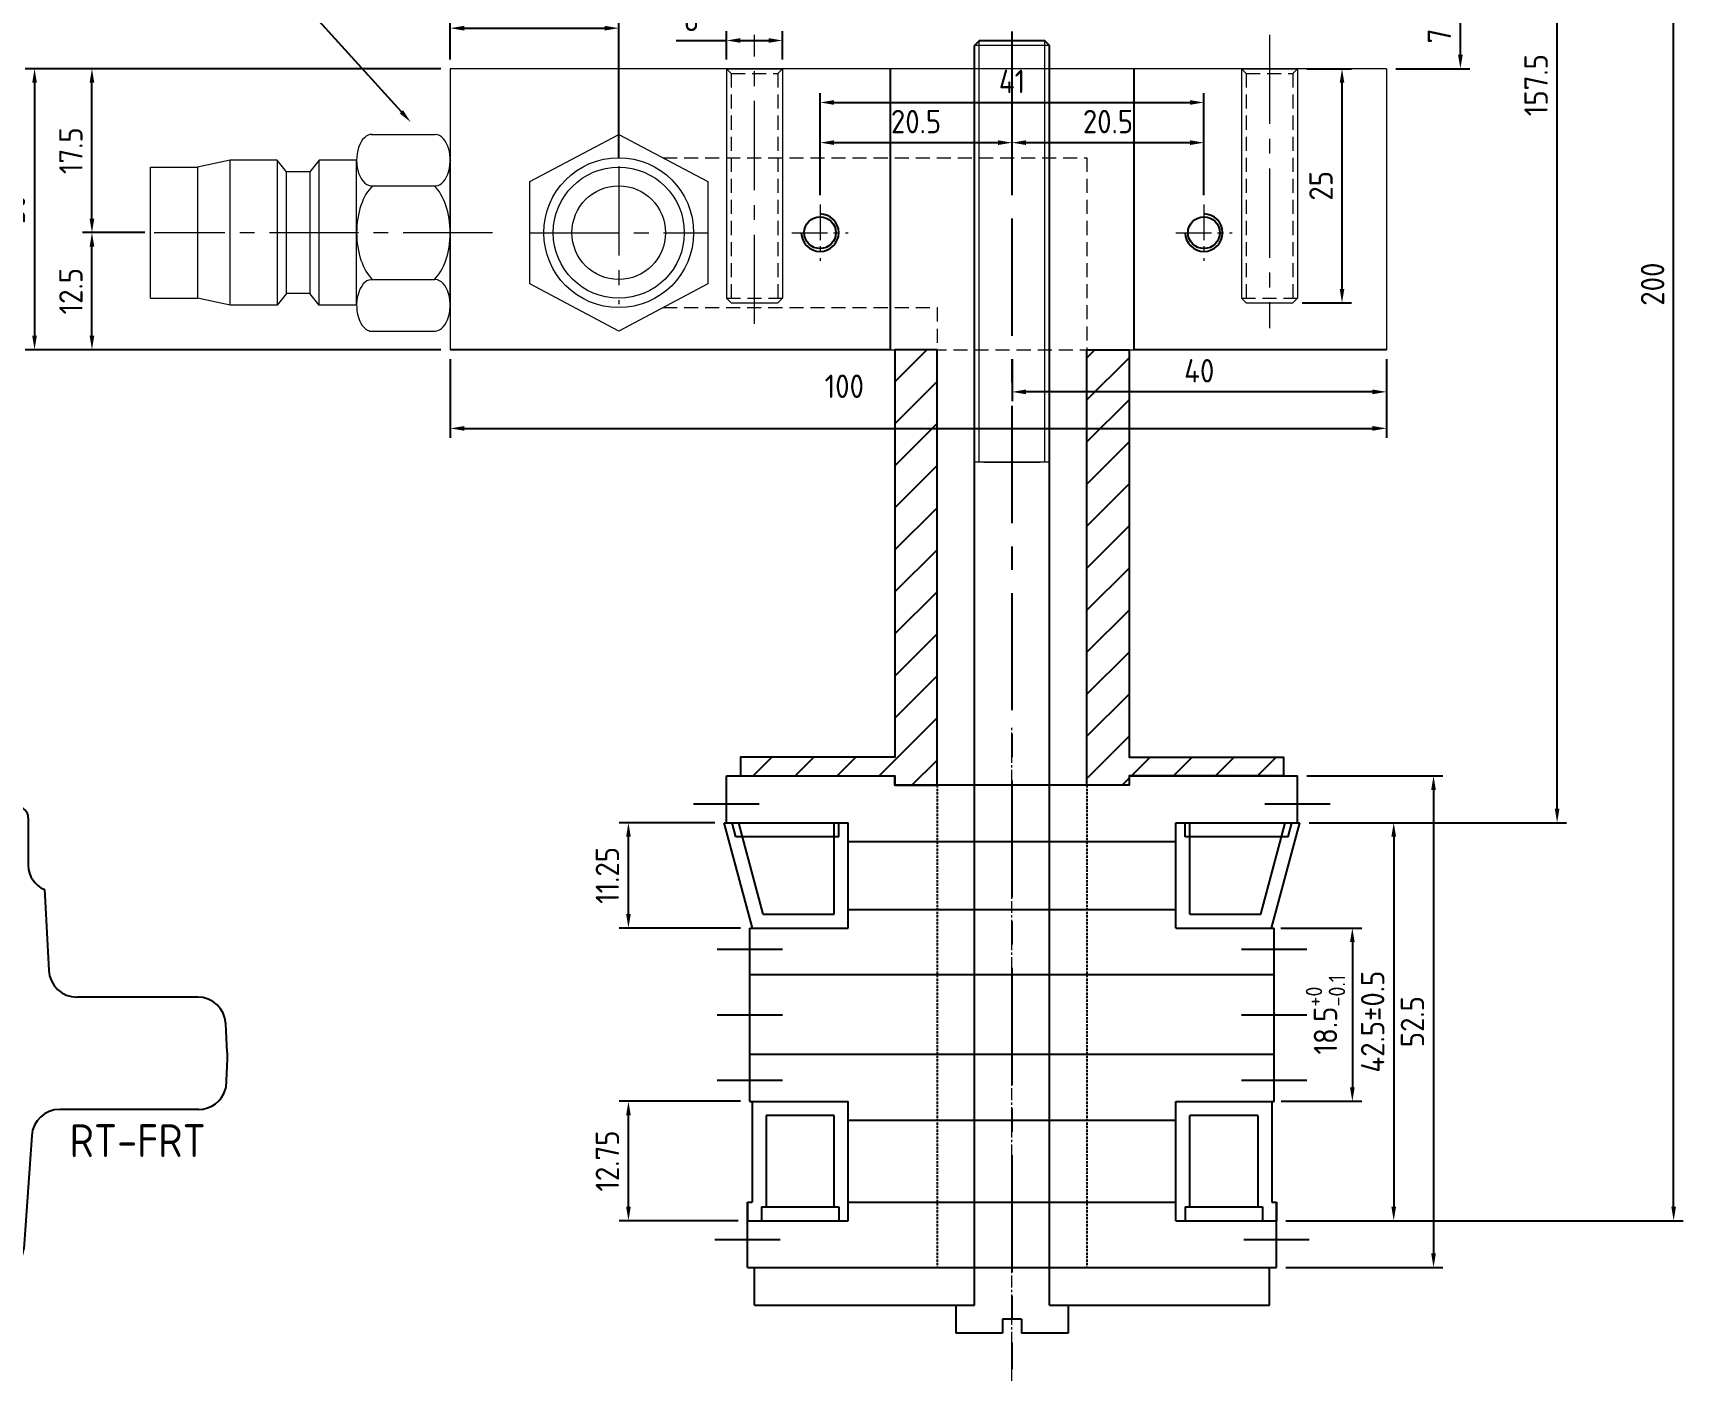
# Model space of a CAD drawing. Header units: inches. Extents: x 0 to 3212, y -602 to 1112.
# Drawn here: x 218.1 to 394.4, y 271 to 414.9 of the extents above; entities that cross this region are included whole.
import ezdxf
from ezdxf import colors
from ezdxf.entities.mleader import LeaderData, LeaderLine
from ezdxf.math import Vec2, Vec3

# ---------------------------------------------------------------- set-up
doc = ezdxf.new("R2010")
doc.units = ezdxf.units.IN
for name, pattern in [('CENTER', [2, 1.25, -0.25, 0.25, -0.25]), ('CENTER2', [28.575, 19.05, -3.175, 3.175, -3.175]), ('DASHED', [0.75, 0.5, -0.25]), ('HIDDEN', [0.375, 0.25, -0.125])]:
    doc.linetypes.add(name, pattern=pattern)
doc.layers.add('03_Center', color=1, linetype='CENTER', lineweight=13)
doc.layers.add('______', color=7, linetype='Continuous')
doc.layers.add('HIDDEN', color=2, linetype='HIDDEN')
doc.styles.add('ISO', font='isocp.shx')
doc.styles.add('ISOCP', font='isocp.shx')
doc.dimstyles.new('ILJINGLOBAL', dxfattribs={"dimtxt": 2.5, "dimasz": 1.5, "dimexe": 1, "dimexo": 1, "dimgap": 1, "dimtad": 1, "dimtoh": 1, "dimzin": 9, "dimdsep": 46, "dimtxsty": 'ISOCP', "dimcen": 0, "dimclrd": 1, "dimclre": 1, "dimclrt": 2, "dimazin": 2, "dimtm": 1e-09, "dimtfac": 1, "dimtofl": 0, "dimtmove": 1, "dimatfit": 3, "dimfxl": 1, "dimtolj": 1, "dimtzin": 0, "dimarcsym": 0})

# ---------------------------------------------------------------- blocks, each defined once
blk = doc.blocks.new('*D79')
at = {"color": 1, "lineweight": -2, "transparency": 16777216}
for p, q in [((363.7, 488.11), (381.92, 488.11)), ((380.92, 332.11), (380.92, 486.61)), ((354.44, 330.61), (381.92, 330.61))]:
    blk.add_line(p, q, dxfattribs=at)
at = {"color": 1, "transparency": 16777216}
for points in [[(380.67, 486.61), (381.17, 486.61), (380.92, 488.11)], [(380.67, 332.11), (381.17, 332.11), (380.92, 330.61)]]:
    blk.add_solid(points, dxfattribs=at)
at = {"layer": 'Defpoints', "color": 0, "transparency": 16777216}
for p in [(362.7, 488.11), (380.92, 488.11), (353.44, 330.61)]:
    blk.add_point(p, dxfattribs=at)
at = {"color": 2, "transparency": 16777216, "insert": (378.67, 409.36), "char_height": 2.5, "attachment_point": 5, "rotation": 90, "style": 'ISOCP'}
blk.add_mtext('\\A1;157.5', dxfattribs=at)
blk = doc.blocks.new('*D100')
at = {"color": 1, "lineweight": -2, "transparency": 16777216}
for p, q in [((230.09, 393.61), (223.43, 393.61)), ((224.43, 382.61), (224.43, 392.11)), ((261.7, 381.11), (223.43, 381.11))]:
    blk.add_line(p, q, dxfattribs=at)
at = {"color": 1, "transparency": 16777216}
for points in [[(224.18, 392.11), (224.68, 392.11), (224.43, 393.61)], [(224.18, 382.61), (224.68, 382.61), (224.43, 381.11)]]:
    blk.add_solid(points, dxfattribs=at)
at = {"layer": 'Defpoints', "color": 0, "transparency": 16777216}
for p in [(224.43, 393.61), (231.09, 393.61), (262.7, 381.11)]:
    blk.add_point(p, dxfattribs=at)
at = {"color": 2, "transparency": 16777216, "insert": (222.18, 387.36), "char_height": 2.5, "attachment_point": 5, "rotation": 90, "style": 'ISOCP'}
blk.add_mtext('\\A1;12.5', dxfattribs=at)
blk = doc.blocks.new('*D101')
at = {"color": 1, "lineweight": -2, "transparency": 16777216}
for p, q in [((363.7, 418.11), (371.59, 418.11)), ((370.59, 412.61), (370.59, 416.61)), ((363.7, 411.11), (371.59, 411.11))]:
    blk.add_line(p, q, dxfattribs=at)
at = {"color": 1, "transparency": 16777216}
for points in [[(370.34, 416.61), (370.84, 416.61), (370.59, 418.11)], [(370.34, 412.61), (370.84, 412.61), (370.59, 411.11)]]:
    blk.add_solid(points, dxfattribs=at)
at = {"layer": 'Defpoints', "color": 0, "transparency": 16777216}
for p in [(362.7, 418.11), (370.59, 418.11), (362.7, 411.11)]:
    blk.add_point(p, dxfattribs=at)
at = {"color": 2, "transparency": 16777216, "insert": (368.34, 414.61), "char_height": 2.5, "attachment_point": 5, "rotation": 90, "style": 'ISOCP'}
blk.add_mtext('\\A1;7', dxfattribs=at)
blk = doc.blocks.new('*D103')
at = {"color": 1, "lineweight": -2, "transparency": 16777216}
for p, q in [((262.7, 380.11), (262.7, 371.71)), ((362.7, 380.11), (362.7, 371.71)), ((264.2, 372.71), (361.2, 372.71))]:
    blk.add_line(p, q, dxfattribs=at)
at = {"color": 1, "transparency": 16777216}
for points in [[(264.2, 372.96), (264.2, 372.46), (262.7, 372.71)], [(361.2, 372.96), (361.2, 372.46), (362.7, 372.71)]]:
    blk.add_solid(points, dxfattribs=at)
at = {"layer": 'Defpoints', "color": 0, "transparency": 16777216}
for p in [(262.7, 381.11), (362.7, 381.11), (362.7, 372.71)]:
    blk.add_point(p, dxfattribs=at)
at = {"color": 2, "transparency": 16777216, "insert": (304.79, 377.21), "char_height": 2.5, "attachment_point": 5, "style": 'ISOCP'}
blk.add_mtext('\\A1;100', dxfattribs=at)
blk = doc.blocks.new('*D104')
at = {"color": 1, "lineweight": -2, "transparency": 16777216}
for p, q in [((354.2, 411.11), (358.95, 411.11)), ((357.95, 387.61), (357.95, 409.61)), ((353.7, 386.11), (358.95, 386.11))]:
    blk.add_line(p, q, dxfattribs=at)
at = {"color": 1, "transparency": 16777216}
for points in [[(357.7, 409.61), (358.2, 409.61), (357.95, 411.11)], [(357.7, 387.61), (358.2, 387.61), (357.95, 386.11)]]:
    blk.add_solid(points, dxfattribs=at)
at = {"layer": 'Defpoints', "color": 0, "transparency": 16777216}
for p in [(353.2, 411.11), (357.95, 411.11), (352.7, 386.11)]:
    blk.add_point(p, dxfattribs=at)
at = {"color": 2, "transparency": 16777216, "insert": (355.7, 398.61), "char_height": 2.5, "attachment_point": 5, "rotation": 90, "style": 'ISOCP'}
blk.add_mtext('\\A1;25', dxfattribs=at)
blk = doc.blocks.new('*D106')
at = {"color": 1, "lineweight": -2, "transparency": 16777216}
for p, q in [((292.2, 412.11), (292.2, 415.13)), ((298.2, 412.11), (298.2, 415.13)), ((286.82, 414.13), (292.2, 414.13)), ((293.7, 414.13), (296.7, 414.13))]:
    blk.add_line(p, q, dxfattribs=at)
at = {"color": 1, "transparency": 16777216}
for points in [[(293.7, 414.38), (293.7, 413.88), (292.2, 414.13)], [(296.7, 414.38), (296.7, 413.88), (298.2, 414.13)]]:
    blk.add_solid(points, dxfattribs=at)
at = {"layer": 'Defpoints', "color": 0, "transparency": 16777216}
for p in [(298.2, 414.13), (292.2, 411.11), (298.2, 411.11)]:
    blk.add_point(p, dxfattribs=at)
at = {"color": 2, "transparency": 16777216, "insert": (288.46, 416.38), "char_height": 2.5, "attachment_point": 5, "style": 'ISOCP'}
blk.add_mtext('\\A1;6', dxfattribs=at)
blk = doc.blocks.new('*D107')
at = {"color": 1, "lineweight": -2, "transparency": 16777216}
for p, q in [((322.7, 380.11), (322.7, 375.61)), ((362.7, 380.11), (362.7, 375.61)), ((361.2, 376.61), (324.2, 376.61))]:
    blk.add_line(p, q, dxfattribs=at)
at = {"color": 1, "transparency": 16777216}
for points in [[(324.2, 376.86), (324.2, 376.36), (322.7, 376.61)], [(361.2, 376.86), (361.2, 376.36), (362.7, 376.61)]]:
    blk.add_solid(points, dxfattribs=at)
at = {"layer": 'Defpoints', "color": 0, "transparency": 16777216}
for p in [(322.7, 381.11), (362.7, 381.11), (322.7, 376.61)]:
    blk.add_point(p, dxfattribs=at)
at = {"color": 2, "transparency": 16777216, "insert": (342.7, 378.86), "char_height": 2.5, "attachment_point": 5, "style": 'ISOCP'}
blk.add_mtext('\\A1;40', dxfattribs=at)
blk = doc.blocks.new('*D108')
at = {"color": 1, "lineweight": -2, "transparency": 16777216}
for p, q in [((302.2, 397.61), (302.2, 408.51)), ((303.7, 407.51), (341.7, 407.51)), ((343.2, 397.61), (343.2, 408.51))]:
    blk.add_line(p, q, dxfattribs=at)
at = {"color": 1, "transparency": 16777216}
for points in [[(303.7, 407.76), (303.7, 407.26), (302.2, 407.51)], [(341.7, 407.76), (341.7, 407.26), (343.2, 407.51)]]:
    blk.add_solid(points, dxfattribs=at)
at = {"layer": 'Defpoints', "color": 0, "transparency": 16777216}
for p in [(343.2, 407.51), (302.2, 396.61), (343.2, 396.61)]:
    blk.add_point(p, dxfattribs=at)
at = {"color": 2, "transparency": 16777216, "insert": (322.7, 409.76), "char_height": 2.5, "attachment_point": 5, "style": 'ISOCP'}
blk.add_mtext('\\A1;41', dxfattribs=at)
blk = doc.blocks.new('*D109')
at = {"color": 1, "lineweight": -2, "transparency": 16777216}
for p, q in [((302.2, 397.61), (302.2, 404.22)), ((322.7, 397.61), (322.7, 404.22)), ((303.7, 403.22), (321.2, 403.22))]:
    blk.add_line(p, q, dxfattribs=at)
at = {"color": 1, "transparency": 16777216}
for points in [[(303.7, 403.47), (303.7, 402.97), (302.2, 403.22)], [(321.2, 403.47), (321.2, 402.97), (322.7, 403.22)]]:
    blk.add_solid(points, dxfattribs=at)
at = {"layer": 'Defpoints', "color": 0, "transparency": 16777216}
for p in [(322.7, 403.22), (302.2, 396.61), (322.7, 396.61)]:
    blk.add_point(p, dxfattribs=at)
at = {"color": 2, "transparency": 16777216, "insert": (312.45, 405.47), "char_height": 2.5, "attachment_point": 5, "style": 'ISOCP'}
blk.add_mtext('\\A1;20.5', dxfattribs=at)
blk = doc.blocks.new('*D110')
at = {"color": 1, "lineweight": -2, "transparency": 16777216}
for p, q in [((322.7, 398.61), (322.7, 404.22)), ((343.2, 397.61), (343.2, 404.22)), ((324.2, 403.22), (341.7, 403.22))]:
    blk.add_line(p, q, dxfattribs=at)
at = {"color": 1, "transparency": 16777216}
for points in [[(324.2, 403.47), (324.2, 402.97), (322.7, 403.22)], [(341.7, 403.47), (341.7, 402.97), (343.2, 403.22)]]:
    blk.add_solid(points, dxfattribs=at)
at = {"layer": 'Defpoints', "color": 0, "transparency": 16777216}
for p in [(343.2, 403.22), (322.7, 397.61), (343.2, 396.61)]:
    blk.add_point(p, dxfattribs=at)
at = {"color": 2, "transparency": 16777216, "insert": (332.95, 405.47), "char_height": 2.5, "attachment_point": 5, "style": 'ISOCP'}
blk.add_mtext('\\A1;20.5', dxfattribs=at)
blk = doc.blocks.new('*D111')
at = {"color": 1, "lineweight": -2, "transparency": 16777216}
for p, q in [((262.7, 412.11), (262.7, 416.44)), ((280.7, 401.61), (280.7, 416.44)), ((264.2, 415.44), (279.2, 415.44))]:
    blk.add_line(p, q, dxfattribs=at)
at = {"color": 1, "transparency": 16777216}
for points in [[(264.2, 415.69), (264.2, 415.19), (262.7, 415.44)], [(279.2, 415.69), (279.2, 415.19), (280.7, 415.44)]]:
    blk.add_solid(points, dxfattribs=at)
at = {"layer": 'Defpoints', "color": 0, "transparency": 16777216}
for p in [(280.7, 415.44), (262.7, 411.11), (280.7, 400.61)]:
    blk.add_point(p, dxfattribs=at)
at = {"color": 2, "transparency": 16777216, "insert": (271.7, 417.69), "char_height": 2.5, "attachment_point": 5, "style": 'ISOCP'}
blk.add_mtext('\\A1;18', dxfattribs=at)
blk = doc.blocks.new('*D112')
at = {"color": 1, "lineweight": -2, "transparency": 16777216}
for p, q in [((261.7, 411.11), (223.43, 411.11)), ((224.43, 395.11), (224.43, 409.61)), ((229.09, 393.61), (223.43, 393.61))]:
    blk.add_line(p, q, dxfattribs=at)
at = {"color": 1, "transparency": 16777216}
for points in [[(224.18, 409.61), (224.68, 409.61), (224.43, 411.11)], [(224.18, 395.11), (224.68, 395.11), (224.43, 393.61)]]:
    blk.add_solid(points, dxfattribs=at)
at = {"layer": 'Defpoints', "color": 0, "transparency": 16777216}
for p in [(224.43, 411.11), (262.7, 411.11), (230.09, 393.61)]:
    blk.add_point(p, dxfattribs=at)
at = {"color": 2, "transparency": 16777216, "insert": (222.18, 402.36), "char_height": 2.5, "attachment_point": 5, "rotation": 90, "style": 'ISOCP'}
blk.add_mtext('\\A1;17.5', dxfattribs=at)
blk = doc.blocks.new('*D113')
at = {"color": 1, "lineweight": -2, "transparency": 16777216}
for p, q in [((261.7, 411.11), (217.3, 411.11)), ((218.3, 409.61), (218.3, 382.61)), ((261.7, 381.11), (217.3, 381.11))]:
    blk.add_line(p, q, dxfattribs=at)
at = {"color": 1, "transparency": 16777216}
for points in [[(218.05, 409.61), (218.55, 409.61), (218.3, 411.11)], [(218.05, 382.61), (218.55, 382.61), (218.3, 381.11)]]:
    blk.add_solid(points, dxfattribs=at)
at = {"layer": 'Defpoints', "color": 0, "transparency": 16777216}
for p in [(262.7, 411.11), (218.3, 381.11), (262.7, 381.11)]:
    blk.add_point(p, dxfattribs=at)
at = {"color": 2, "transparency": 16777216, "insert": (216.05, 396.11), "char_height": 2.5, "attachment_point": 5, "rotation": 90, "style": 'ISOCP'}
blk.add_mtext('\\A1;30', dxfattribs=at)
blk = doc.blocks.new('*D144')
at = {"color": 1, "lineweight": -2, "transparency": 16777216}
for p, q in [((354.2, 335.61), (368.72, 335.61)), ((367.72, 334.11), (367.72, 284.61)), ((351.95, 283.11), (368.72, 283.11))]:
    blk.add_line(p, q, dxfattribs=at)
at = {"color": 1, "transparency": 16777216}
for points in [[(367.47, 334.11), (367.97, 334.11), (367.72, 335.61)], [(367.47, 284.61), (367.97, 284.61), (367.72, 283.11)]]:
    blk.add_solid(points, dxfattribs=at)
at = {"layer": 'Defpoints', "color": 0, "transparency": 16777216}
for p in [(353.2, 335.61), (350.95, 283.11), (367.72, 283.11)]:
    blk.add_point(p, dxfattribs=at)
at = {"color": 2, "transparency": 16777216, "insert": (365.47, 309.36), "char_height": 2.5, "attachment_point": 5, "rotation": 90, "style": 'ISOCP'}
blk.add_mtext('\\A1;52.5', dxfattribs=at)
blk = doc.blocks.new('*D145')
at = {"color": 1, "lineweight": -2, "transparency": 16777216}
for p, q in [((351.42, 319.36), (360.05, 319.36)), ((359.05, 317.86), (359.05, 302.36)), ((351.46, 300.86), (360.05, 300.86))]:
    blk.add_line(p, q, dxfattribs=at)
at = {"color": 1, "transparency": 16777216}
for points in [[(358.8, 317.86), (359.3, 317.86), (359.05, 319.36)], [(358.8, 302.36), (359.3, 302.36), (359.05, 300.86)]]:
    blk.add_solid(points, dxfattribs=at)
at = {"layer": 'Defpoints', "color": 0, "transparency": 16777216}
for p in [(350.42, 319.36), (350.46, 300.86), (359.05, 300.86)]:
    blk.add_point(p, dxfattribs=at)
at = {"color": 2, "transparency": 16777216, "insert": (356.18, 310.11), "char_height": 2.5, "attachment_point": 5, "rotation": 90, "style": 'ISOCP'}
blk.add_mtext('\\A1;18.5{\\H0.7x;\\S+0^ -0.1;}', dxfattribs=at)
blk = doc.blocks.new('*D146')
at = {"color": 1, "lineweight": -2, "transparency": 16777216}
for p, q in [((354.44, 330.61), (364.47, 330.61)), ((363.47, 329.11), (363.47, 289.61)), ((351.95, 288.11), (364.47, 288.11))]:
    blk.add_line(p, q, dxfattribs=at)
at = {"color": 1, "transparency": 16777216}
for points in [[(363.22, 329.11), (363.72, 329.11), (363.47, 330.61)], [(363.22, 289.61), (363.72, 289.61), (363.47, 288.11)]]:
    blk.add_solid(points, dxfattribs=at)
at = {"layer": 'Defpoints', "color": 0, "transparency": 16777216}
for p in [(353.44, 330.61), (350.95, 288.11), (363.47, 288.11)]:
    blk.add_point(p, dxfattribs=at)
at = {"color": 2, "transparency": 16777216, "insert": (361.22, 309.36), "char_height": 2.5, "attachment_point": 5, "rotation": 90, "style": 'ISOCP'}
blk.add_mtext('\\A1;42.5%%P0.5', dxfattribs=at)
blk = doc.blocks.new('RT-FRT OT(1)')
for p, q in [((-42.55, -4.7), (-39.45, -4.7)), ((-39.45, -4.7), (-38.65, -5.5)), ((39.45, -4.7), (38.65, -5.5)), ((42.55, -4.7), (39.45, -4.7)), ((-38.65, -6.72), (-38.65, -5.5)), ((38.65, -6.72), (38.65, -5.5)), ((-37.68, -9.9), (-38.95, -8.63)), ((37.68, -9.9), (38.95, -8.63)), ((-33.5, -19.99), (-37.68, -9.9)), ((33.5, -19.99), (37.68, -9.9)), ((-37.16, -20.97), (-40.96, -11.79)), ((-35.77, -20.39), (-39.57, -11.22)), ((35.77, -20.39), (39.57, -11.22)), ((37.16, -20.97), (40.96, -11.79)), ((-45.49, -13.56), (-45.52, -14.16)), ((-45.5, -13.83), (-45.52, -14.16)), ((45.49, -13.56), (45.52, -14.16)), ((-45.52, -14.16), (-45.58, -15.26)), ((45.52, -14.16), (45.94, -22.21)), ((-49, -33.07), (-48.43, -19.97)), ((-33.5, -33.47), (-33.5, -19.99)), ((33.5, -33.47), (33.5, -19.99)), ((61.85, -25.05), (48.94, -25.05)), ((65, -30.92), (64.84, -27.89)), ((65, -31.67), (64.84, -34.71)), ((65, -30.92), (65, -31.67)), ((-49, -33.07), (-48.93, -34.34)), ((-37.16, -32.49), (-40.96, -41.67)), ((-35.77, -33.07), (-39.57, -42.24)), ((-33.5, -33.47), (-37.68, -43.56)), ((33.5, -33.47), (37.68, -43.56)), ((35.77, -33.07), (39.57, -42.24)), ((37.16, -32.49), (40.96, -41.67)), ((61.94, -37.05), (47.11, -37.05)), ((-44.12, -39.84), (-43.28, -51.94)), ((44.12, -39.84), (43.28, -51.94)), ((-37.68, -43.56), (-38.95, -44.83)), ((37.68, -43.56), (38.95, -44.83)), ((-38.65, -46.74), (-38.65, -51.79)), ((38.65, -46.74), (38.65, -51.79)), ((-40.73, -52.8), (-39.23, -52.8)), ((-38.65, -51.79), (-39.23, -52.8)), ((38.65, -51.79), (39.23, -52.8)), ((40.73, -52.8), (39.23, -52.8))]:
    blk.add_line(p, q)
at = {"ltscale": 10}
for p, q in [((-43.75, -5.9), (-43.75, -11)), ((43.75, -5.9), (43.75, -11))]:
    blk.add_line(p, q, dxfattribs=at)
at = {"color": 2}
for p, q in [((-37.49, -10.36), (-39.57, -11.22)), ((37.49, -10.36), (39.57, -11.22)), ((-33.69, -19.53), (-35.77, -20.39)), ((33.69, -19.53), (35.77, -20.39)), ((-33.69, -33.93), (-35.77, -33.07)), ((33.69, -33.93), (35.77, -33.07)), ((-37.49, -43.1), (-39.57, -42.24)), ((37.49, -43.1), (39.57, -42.24))]:
    blk.add_line(p, q, dxfattribs=at)
at = {"color": 30}
for p, q in [((-39.57, -11.22), (-40.96, -11.79)), ((39.57, -11.22), (40.96, -11.79)), ((-35.77, -20.39), (-37.16, -20.97)), ((35.77, -20.39), (37.16, -20.97)), ((-35.77, -33.07), (-37.16, -32.49)), ((35.77, -33.07), (37.16, -32.49)), ((-39.57, -42.24), (-40.96, -41.67)), ((39.57, -42.24), (40.96, -41.67))]:
    blk.add_line(p, q, dxfattribs=at)
at = {"ltscale": 3}
for p, q in [((-40.73, -52.8), (-41.69, -53.76)), ((-40.73, -52.8), (-41.69, -53.76)), ((40.73, -52.8), (41.69, -53.76))]:
    blk.add_line(p, q, dxfattribs=at)
for centre, radius, start, end in [((-42.55, -5.9), 1.2, 90, 180), ((42.55, -5.9), 1.2, 0, 90), ((-38.1, -7.78), 1.2, 117.2796, 225), ((38.1, -7.78), 1.2, 315, 62.7204), ((-37.19, -11.29), 3.8, 122.9866, 187.6564), ((-34.73, -11.01), 4.85, 150.5734, 182.4672), ((34.73, -11.01), 4.85, 357.5328, 29.4266), ((37.19, -11.29), 3.8, 352.3436, 57.0134), ((-46.5, -11), 2.75, 291.5978, 0), ((46.5, -11), 2.75, 180, 248.4022), ((-48.57, -15.11), 3, 295.394, 357), ((-45.43, -20.1), 3, 133.608, 177.5), ((-46, -20.53), 3, 115.394, 120), ((-34.46, -17.99), 4.02, 227.8072, 283.5522), ((-32.76, -14.95), 6.22, 241.0668, 263.1673), ((32.76, -14.95), 6.22, 276.8327, 298.9332), ((34.46, -17.99), 4.02, 256.4478, 312.1928), ((48.94, -22.05), 3, 183, 270), ((61.85, -28.05), 3, 3, 90), ((-34.15, -36.67), 5.14, 82.7016, 125.7512), ((34.15, -36.67), 5.14, 54.2488, 97.2984), ((-33.8, -35.86), 3.41, 84.9044, 125.1844), ((33.8, -35.86), 3.41, 54.8156, 95.0956), ((-45.94, -34.19), 3, 183, 253.9306), ((61.94, -34.05), 3, 270, 344.0096), ((61.85, -34.55), 3, 353.7534, 357), ((-47.11, -40.05), 3, 4, 83.3537), ((47.11, -40.05), 3, 90, 176), ((-37.73, -41.97), 3.24, 174.602, 246.0855), ((-36.98, -42.08), 2.59, 183.5999, 237.3933), ((36.98, -42.08), 2.59, 302.6067, 356.4001), ((37.73, -41.97), 3.24, 293.9145, 5.398), ((-38.1, -45.68), 1.2, 135, 242.7204), ((38.1, -45.68), 1.2, 297.2796, 45), ((-41.28, -51.8), 2, 184, 258.2352), ((41.28, -51.8), 2, 281.7648, 356)]:
    blk.add_arc(centre, radius, start, end)
at = {"layer": '03_Center', "ltscale": 10}
blk.add_line((0, -57.5), (0, 0), dxfattribs=at)
at = {"style": 'ISOCP'}
blk.add_text('RT-FRT', height=3.5, dxfattribs=at).set_placement((48.17, -42.13))
blk = doc.blocks.new('RT-FRT OT COIL(1)')
for p, q in [((-30.5, -5.27), (-12.5, -5.27)), ((-30.5, -10.27), (-30.5, -5.27)), ((-12.5, -6.27), (-12.5, -5.27)), ((12.5, -5.27), (12.5, -6.27)), ((12.5, -5.27), (30.5, -5.27)), ((30.5, -10.27), (30.5, -5.27)), ((12.5, -6.27), (-12.5, -6.27)), ((-4, -61.77), (-4, -6.27)), ((4, -61.77), (4, -6.27)), ((-27.73, -21.52), (-30.75, -10.27)), ((-30.75, -10.27), (-17.5, -10.27)), ((-29.5, -11.77), (-29.9, -10.27)), ((-18.5, -11.77), (-18.5, -10.27)), ((-17.5, -21.52), (-17.5, -10.27)), ((17.5, -21.52), (17.5, -10.27)), ((17.5, -10.27), (30.75, -10.27)), ((18.5, -11.77), (18.5, -10.27)), ((27.73, -21.52), (30.75, -10.27)), ((29.5, -11.77), (29.9, -10.27)), ((-26.57, -20.02), (-28.78, -11.77)), ((-19, -20.02), (-19, -11.77)), ((-17.5, -12.27), (17.5, -12.27)), ((19, -20.02), (19, -11.77)), ((26.57, -20.02), (28.78, -11.77)), ((-26.57, -20.02), (-19, -20.02)), ((-17.5, -19.52), (17.5, -19.52)), ((19, -20.02), (26.57, -20.02)), ((-28, -40.02), (-28, -21.52)), ((-28, -21.52), (-27.73, -21.52)), ((-27.73, -21.52), (-17.5, -21.52)), ((17.5, -21.52), (28, -21.52)), ((28, -40.02), (28, -21.52)), ((28, -26.52), (-28, -26.52)), ((28, -35.02), (-28, -35.02)), ((-28, -40.02), (-27.76, -40.02)), ((-27.76, -40.02), (-27.76, -50.77)), ((-27.76, -40.02), (-17.5, -40.02)), ((-17.5, -50.77), (-17.5, -40.02)), ((17.5, -52.77), (17.5, -40.02)), ((17.5, -40.02), (27.76, -40.02)), ((27.76, -40.02), (27.76, -50.77)), ((27.76, -40.02), (28, -40.02)), ((-19, -41.52), (-26.25, -41.52)), ((-26.25, -41.52), (-26.25, -51.27)), ((-19, -51.27), (-19, -41.52)), ((-17.5, -42.02), (17.5, -42.02)), ((26.25, -41.52), (19, -41.52)), ((19, -51.27), (19, -41.52)), ((26.25, -41.52), (26.25, -51.27)), ((-28.25, -57.77), (-28.25, -50.77)), ((-28.25, -50.77), (-28.25, -52.77)), ((-17.5, -50.77), (17.5, -50.77)), ((-17.5, -52.77), (-17.5, -50.79)), ((28.25, -57.77), (28.25, -50.77)), ((28.25, -50.77), (28.25, -52.77)), ((-28.25, -52.77), (-17.5, -52.77)), ((-26.75, -51.27), (-26.75, -52.77)), ((-18.5, -51.27), (-18.5, -52.77)), ((17.5, -52.77), (28.25, -52.77)), ((18.5, -51.27), (18.5, -52.77)), ((26.75, -51.27), (26.75, -52.77)), ((-27.5, -61.77), (-27.5, -57.77)), ((27.5, -61.77), (27.5, -57.77)), ((-27.5, -61.77), (-4, -61.77)), ((1, -63.27), (-1, -63.27)), ((4, -61.77), (27.5, -61.77)), ((-1, -64.77), (-6, -64.77)), ((6, -64.77), (1, -64.77))]:
    blk.add_line(p, q)
at = {"linetype": 'HIDDEN'}
for p, q in [((-8, -6.27), (-8, -57.77)), ((8, -6.27), (8, -57.77))]:
    blk.add_line(p, q, dxfattribs=at)
at = {"color": 151}
for p, q in [((-34, -8.27), (-27, -8.27)), ((27, -8.27), (34, -8.27)), ((-31.5, -23.77), (-24.5, -23.77)), ((24.5, -23.77), (31.5, -23.77)), ((-31.5, -30.77), (-24.5, -30.77)), ((24.5, -30.77), (31.5, -30.77)), ((-31.5, -37.77), (-24.5, -37.77)), ((24.5, -37.77), (31.5, -37.77)), ((-31.75, -54.77), (-24.75, -54.77)), ((24.75, -54.77), (31.75, -54.77))]:
    blk.add_line(p, q, dxfattribs=at)
at = {"ltscale": 0.08}
for p, q in [((-28.78, -11.77), (-29.5, -11.77)), ((-18.5, -11.77), (-28.78, -11.77)), ((29.5, -11.77), (18.5, -11.77)), ((-28.25, -50.77), (-27.76, -50.77)), ((27.76, -50.77), (28.25, -50.77)), ((-26.75, -51.27), (-18.5, -51.27)), ((18.5, -51.27), (26.75, -51.27)), ((-28.25, -57.77), (28.25, -57.77))]:
    blk.add_line(p, q, dxfattribs=at)
at = {"ltscale": 10}
for p, q in [((-6, -61.77), (-6, -64.77)), ((-1, -63.27), (-1, -64.77)), ((1, -63.27), (1, -64.77)), ((6, -61.77), (6, -64.77))]:
    blk.add_line(p, q, dxfattribs=at)
at = {"layer": '03_Center'}
blk.add_line((0, -69.88), (0, 0), dxfattribs=at)
at = {"layer": 'HIDDEN', "ltscale": 10}
for p, q in [((-28.78, -11.77), (-29.19, -10.27)), ((-19, -11.77), (-19, -10.27)), ((19, -11.77), (19, -10.27)), ((28.78, -11.77), (29.19, -10.27))]:
    blk.add_line(p, q, dxfattribs=at)
blk = doc.blocks.new('*D198')
at = {"color": 1, "lineweight": -2, "transparency": 16777216}
for p, q in [((363.7, 488.11), (394.37, 488.11)), ((393.37, 289.61), (393.37, 486.61)), ((351.95, 288.11), (394.37, 288.11))]:
    blk.add_line(p, q, dxfattribs=at)
at = {"color": 1, "transparency": 16777216}
for points in [[(393.12, 486.61), (393.62, 486.61), (393.37, 488.11)], [(393.12, 289.61), (393.62, 289.61), (393.37, 288.11)]]:
    blk.add_solid(points, dxfattribs=at)
at = {"layer": 'Defpoints', "color": 0, "transparency": 16777216}
for p in [(362.7, 488.11), (393.37, 488.11), (350.95, 288.11)]:
    blk.add_point(p, dxfattribs=at)
at = {"color": 2, "transparency": 16777216, "insert": (391.12, 388.11), "char_height": 2.5, "attachment_point": 5, "rotation": 90, "style": 'ISOCP'}
blk.add_mtext('\\A1;200', dxfattribs=at)
blk = doc.blocks.new('*D257')
at = {"color": 1, "lineweight": -2, "transparency": 16777216}
for p, q in [((290.95, 330.61), (280.73, 330.61)), ((281.73, 320.86), (281.73, 329.11)), ((293.7, 319.36), (280.73, 319.36))]:
    blk.add_line(p, q, dxfattribs=at)
at = {"color": 1, "transparency": 16777216}
for points in [[(281.48, 329.11), (281.98, 329.11), (281.73, 330.61)], [(281.48, 320.86), (281.98, 320.86), (281.73, 319.36)]]:
    blk.add_solid(points, dxfattribs=at)
at = {"layer": 'Defpoints', "color": 0, "transparency": 16777216}
for p in [(281.73, 330.61), (291.95, 330.61), (294.7, 319.36)]:
    blk.add_point(p, dxfattribs=at)
at = {"color": 2, "transparency": 16777216, "insert": (279.48, 324.98), "char_height": 2.5, "attachment_point": 5, "rotation": 90, "style": 'ISOCP'}
blk.add_mtext('\\A1;11.25', dxfattribs=at)
blk = doc.blocks.new('*D258')
at = {"color": 1, "lineweight": -2, "transparency": 16777216}
for p, q in [((293.7, 300.86), (280.73, 300.86)), ((281.73, 289.61), (281.73, 299.36)), ((293.45, 288.11), (280.73, 288.11))]:
    blk.add_line(p, q, dxfattribs=at)
at = {"color": 1, "transparency": 16777216}
for points in [[(281.48, 299.36), (281.98, 299.36), (281.73, 300.86)], [(281.48, 289.61), (281.98, 289.61), (281.73, 288.11)]]:
    blk.add_solid(points, dxfattribs=at)
at = {"layer": 'Defpoints', "color": 0, "transparency": 16777216}
for p in [(281.73, 300.86), (294.7, 300.86), (294.45, 288.11)]:
    blk.add_point(p, dxfattribs=at)
at = {"color": 2, "transparency": 16777216, "insert": (279.48, 294.48), "char_height": 2.5, "attachment_point": 5, "rotation": 90, "style": 'ISOCP'}
blk.add_mtext('\\A1;12.75', dxfattribs=at)

msp = doc.modelspace()

# ---------------------------------------------------------------- hatches: boundary and pattern name
h = msp.add_hatch()
h.set_pattern_fill('LINE', color=2, angle=45)
h.set_pattern_definition([(45, (370.714, 38.596), (-2.245064, 2.245064), [])])
h.paths.add_polyline_path([(314.6968, 381.1056), (310.1939, 381.1056), (310.1939, 337.6056), (293.6972, 337.6056), (293.6972, 335.6056), (310.1939, 335.6056), (310.1939, 334.6056), (314.6968, 334.6056)])
h.paths.add_polyline_path([(335.1972, 381.1056), (330.6977, 381.1056), (330.6977, 334.6056), (335.2006, 334.6056), (335.2006, 335.6056), (351.6972, 335.6056), (351.6972, 337.6056), (335.1972, 337.6056)])

# ---------------------------------------------------------------- linework, layer by layer
at = {"color": 1, "linetype": 'CENTER', "ltscale": 10}
msp.add_line((322.6974, 495.1056), (322.6971, 272.2669), dxfattribs=at)
at = {"color": 1, "linetype": 'CENTER2', "lineweight": 15, "ltscale": 0.5}
for p, q in [((295.1973, 383.8595), (295.1973, 414.7476)), ((350.1973, 414.7476), (350.1973, 383.399)), ((280.6973, 400.6997), (280.6973, 385.9704)), ((267.1973, 393.6056), (231.092, 393.6056)), ((271.1973, 393.6056), (290.1973, 393.6056))]:
    msp.add_line(p, q, dxfattribs=at)
for p, q in [((318.6972, 334.6056), (318.6974, 413.6056)), ((319.1974, 414.1056), (318.6974, 413.6056)), ((326.1974, 414.1056), (319.1974, 414.1056)), ((326.6974, 413.6056), (326.1974, 414.1056)), ((326.6974, 334.6056), (326.6974, 413.6056)), ((309.6973, 411.1056), (309.6973, 381.1056)), ((335.6973, 411.1056), (335.6973, 381.1056)), ((309.6973, 381.1056), (262.6973, 381.1056)), ((362.6973, 381.1056), (335.7006, 381.1056))]:
    msp.add_line(p, q)
at = {"color": 1, "lineweight": 15, "ltscale": 3}
for p, q in [((326.6974, 413.6056), (318.6974, 413.6056)), ((319.1974, 369.1056), (319.1974, 414.1056)), ((326.1974, 369.1056), (326.1974, 414.1056)), ((326.6974, 369.1056), (318.6974, 369.1056)), ((319.6972, 369.1056), (325.6971, 369.1056))]:
    msp.add_line(p, q, dxfattribs=at)
at = {"lineweight": 15, "ltscale": 0.5}
for p, q in [((262.6973, 411.1056), (262.6973, 381.1056)), ((362.6973, 411.1056), (262.6973, 411.1056)), ((292.1973, 411.1056), (292.1973, 386.6056)), ((292.1973, 411.1056), (298.1973, 411.1056)), ((298.1973, 411.1056), (298.1973, 386.6056)), ((347.1973, 411.1056), (347.1973, 386.6056)), ((347.1973, 411.1056), (353.1973, 411.1056)), ((353.1973, 411.1056), (353.1973, 386.6056)), ((254.2368, 404.1056), (261.0757, 404.1056)), ((271.1973, 399.0777), (280.6973, 404.1056)), ((280.6973, 404.1056), (290.1973, 399.0777)), ((230.6973, 386.6056), (230.6973, 400.6056)), ((230.6973, 400.6056), (235.6973, 400.6056)), ((239.1973, 401.3556), (235.6973, 400.6056)), ((235.6973, 400.6056), (235.6973, 386.6056)), ((239.1973, 385.8556), (239.1973, 401.3556)), ((244.1973, 401.3556), (239.1973, 401.3556)), ((244.1973, 401.3556), (244.1973, 385.8556)), ((245.1973, 400.1056), (244.1973, 401.3556)), ((245.1973, 387.1056), (245.1973, 400.1056)), ((247.6973, 400.1056), (245.1973, 400.1056)), ((248.6973, 401.3556), (247.6973, 400.1056)), ((247.6973, 400.1056), (247.6973, 387.1056)), ((248.6973, 385.8556), (248.6973, 401.3556)), ((252.6973, 401.3556), (248.6973, 401.3556)), ((252.6973, 385.8556), (252.6973, 401.3556)), ((262.6973, 385.8556), (262.6973, 401.3455)), ((254.4088, 398.6056), (260.9859, 398.6056)), ((271.1973, 388.1334), (271.1973, 399.0777)), ((290.1973, 399.0777), (290.1973, 388.1334)), ((254.4088, 388.6056), (260.9859, 388.6056)), ((280.6973, 383.1056), (271.1973, 388.1334)), ((290.1973, 388.1334), (280.6973, 383.1056)), ((230.6973, 386.6056), (235.6973, 386.6056)), ((239.1973, 385.8556), (235.6973, 386.6056)), ((245.1973, 387.1056), (244.1973, 385.8556)), ((247.6973, 387.1056), (245.1973, 387.1056)), ((248.6973, 385.8556), (247.6973, 387.1056)), ((292.1973, 386.6056), (292.6973, 386.1056)), ((292.6973, 386.1056), (297.6973, 386.1056)), ((298.1973, 386.6056), (297.6973, 386.1056)), ((347.1973, 386.6056), (347.6973, 386.1056)), ((347.6973, 386.1056), (352.6973, 386.1056)), ((353.1973, 386.6056), (352.6973, 386.1056)), ((244.1973, 385.8556), (239.1973, 385.8556)), ((252.6973, 385.8556), (248.6973, 385.8556)), ((254.0327, 383.1056), (261.1267, 383.1056))]:
    msp.add_line(p, q, dxfattribs=at)
at = {"color": 2, "linetype": 'DASHED', "lineweight": 15, "ltscale": 3}
for p, q in [((292.1973, 411.1056), (292.6973, 410.6056)), ((298.1973, 411.1056), (297.6973, 410.6056)), ((347.1973, 411.1056), (347.6973, 410.6056)), ((353.1973, 411.1056), (352.6973, 410.6056)), ((292.6973, 410.6056), (292.6973, 386.1056)), ((292.6973, 410.6056), (297.6973, 410.6056)), ((297.6973, 410.6056), (297.6973, 386.1056)), ((347.6973, 410.6056), (347.6973, 386.1056)), ((347.6973, 410.6056), (352.6973, 410.6056)), ((352.6973, 410.6056), (352.6973, 386.1056)), ((292.1973, 386.6056), (298.1973, 386.6056)), ((347.1973, 386.6056), (353.1973, 386.6056)), ((309.6939, 381.1056), (335.7006, 381.1056)), ((309.6973, 381.1056), (309.6973, 382.1056)), ((335.6976, 381.1056), (335.6976, 382.1056))]:
    msp.add_line(p, q, dxfattribs=at)
at = {"color": 4, "linetype": 'DASHED', "lineweight": 15, "ltscale": 3}
for p, q in [((285.421, 401.6056), (330.6973, 401.6056)), ((330.6973, 401.6056), (330.6973, 381.1056)), ((285.421, 385.6056), (314.6973, 385.6056)), ((314.6973, 385.6056), (314.6973, 381.1056))]:
    msp.add_line(p, q, dxfattribs=at)
at = {"color": 1, "linetype": 'CENTER2', "lineweight": 15, "ltscale": 0.2}
for p, q in [((302.1973, 396.6056), (302.1973, 390.6056)), ((343.1973, 396.6056), (343.1973, 390.6056)), ((299.1973, 393.6056), (305.1973, 393.6056)), ((340.1973, 393.6056), (346.1973, 393.6056))]:
    msp.add_line(p, q, dxfattribs=at)
at = {"color": 2}
for points in [[(314.6968, 381.1056), (310.1939, 381.1056), (310.1939, 337.6056), (293.6972, 337.6056), (293.6972, 335.6056), (310.1939, 335.6056), (310.1939, 334.6056), (314.6968, 334.6056)], [(330.6977, 381.1056), (335.1972, 381.1056), (335.1972, 337.6056), (351.6972, 337.6056), (351.6972, 335.6056), (335.2006, 335.6056), (335.2006, 334.6056), (330.6977, 334.6056)]]:
    msp.add_lwpolyline(points, close=True, dxfattribs=at)
at = {"lineweight": 15, "ltscale": 0.5}
for radius in [8, 7, 5]:
    msp.add_circle((280.6973, 393.6056), radius, dxfattribs=at)
for centre in [(302.1973, 393.6056), (343.1973, 393.6056)]:
    msp.add_circle(centre, 1.7)
at = {"color": 1}
for centre in [(302.1973, 393.6056), (343.1973, 393.6056)]:
    msp.add_arc(centre, 2, 180, 90, dxfattribs=at)
at = {"lineweight": 15, "ltscale": 0.5}
for centre, major_axis, ratio, start_param, end_param in [((254.3085, 401.3505), (0, -2.7433), 0.5873025, 3.11049719, 6.3507991), ((261.0862, 401.3505), (0, -2.7433), 0.5873025, 6.2155696, 9.39206935), ((255.9196, 393.6056), (0, -5.6608), 0.56923115, 3.62960364, 5.79517432), ((259.475, 393.6056), (0, -5.6608), 0.56923115, 6.763792, 8.93676697), ((254.3085, 385.8505), (0, -2.7433), 0.5873025, 3.06615584, 6.27382081), ((261.0862, 385.8505), (0, -2.7433), 0.5873025, 6.31577752, 9.5349469)]:
    msp.add_ellipse(centre, major_axis=major_axis, ratio=ratio, start_param=start_param, end_param=end_param, dxfattribs=at)
at = {"layer": '______', "lineweight": 5}
msp.add_line((362.6973, 411.1056), (362.6973, 381.1056), dxfattribs=at)

# ---------------------------------------------------------------- block references
for name, p in [('RT-FRT OT COIL(1)', (322.6972, 340.8756)), ('RT-FRT OT(1)', (173.8752, 337.0385))]:
    msp.add_blockref(name, p)

# ---------------------------------------------------------------- dimensions: what is measured, and where the dimension line sits
for base, p1, p2, picture, middle in [((393.3675, 488.1056), (350.9485, 288.1056), (362.6973, 488.1056), '*D198', (391.1173, 388.1056)), ((380.9162, 488.1056), (353.4364, 330.6056), (362.6973, 488.1056), '*D79', (378.6662, 409.3556)), ((370.5934, 418.1056), (362.6973, 411.1056), (362.6973, 418.1056), '*D101', (368.3434, 414.6056)), ((218.3044, 381.1056), (262.6973, 411.1056), (262.6973, 381.1056), '*D113', (216.0544, 396.1056)), ((224.4338, 411.1056), (230.092, 393.6056), (262.6973, 411.1056), '*D112', (222.1838, 402.3556)), ((357.9496, 411.1056), (352.6973, 386.1056), (353.1973, 411.1056), '*D104', (355.6994, 398.6056)), ((224.4338, 393.6056), (262.6973, 381.1056), (231.092, 393.6056), '*D100', (222.1836, 387.3556)), ((367.7241, 283.1056), (353.1964, 335.6056), (350.9485, 283.1056), '*D144', (365.4739, 309.3556))]:
    dim = msp.add_linear_dim(base=base, p1=p1, p2=p2, angle=90, dimstyle='ILJINGLOBAL', override={"dimfxl": 0.5, "dimtfillclr": 1})
    dim.commit()
    dim.dimension.update_dxf_attribs({"geometry": picture, "text_midpoint": middle})
for base, p1, p2, picture, middle in [((280.6973, 415.4388), (262.6973, 411.1056), (280.6973, 400.6056), '*D111', (271.6973, 417.6888)), ((343.1973, 407.5089), (302.1973, 396.6056), (343.1973, 396.6056), '*D108', (322.6973, 409.7589)), ((322.6973, 403.2163), (302.1973, 396.6056), (322.6973, 396.6055), '*D109', (312.4473, 405.4665)), ((343.1973, 403.2163), (322.6973, 397.6055), (343.1973, 396.6056), '*D110', (332.9473, 405.4665)), ((322.6973, 376.6098), (362.6973, 381.1056), (322.6973, 381.1056), '*D107', (342.6973, 378.8598))]:
    dim = msp.add_linear_dim(base=base, p1=p1, p2=p2, dimstyle='ILJINGLOBAL', override={"dimfxl": 0.5, "dimtfillclr": 1})
    dim.commit()
    dim.dimension.update_dxf_attribs({"geometry": picture, "text_midpoint": middle})
for base, p1, p2, picture, middle in [((298.1973, 414.134), (292.1973, 411.1056), (298.1973, 411.1056), '*D106', (288.456, 414.134)), ((362.6973, 372.7139), (262.6973, 381.1056), (362.6973, 381.1056), '*D103', (304.7931, 374.9639))]:
    dim = msp.add_linear_dim(base=base, p1=p1, p2=p2, dimstyle='ILJINGLOBAL', override={"dimfxl": 0.5, "dimtfillclr": 1})
    dim.commit()
    dim.dimension.update_dxf_attribs({"geometry": picture, "text_midpoint": middle, "dimtype": 160})
at = {"color": 0}
for base, p1, p2, picture, middle in [((281.726, 330.6056), (294.6972, 319.3556), (291.9481, 330.6056), '*D257', (279.4758, 324.9806)), ((281.726, 300.8556), (294.446, 288.1056), (294.6972, 300.8556), '*D258', (279.4758, 294.4806))]:
    dim = msp.add_linear_dim(base=base, p1=p1, p2=p2, angle=90, dimstyle='ILJINGLOBAL', override={"dimfxl": 0.5, "dimtfillclr": 1}, dxfattribs=at)
    dim.commit()
    dim.dimension.update_dxf_attribs({"geometry": picture, "text_midpoint": middle})
for base, p1, p2, text, picture, middle in [((363.4697, 288.1056), (353.4364, 330.6056), (350.9485, 288.1056), '<>%%P0.5', '*D146', (361.2195, 309.3556)), ((359.0516, 300.8556), (350.4219, 319.3556), (350.4585, 300.8556), '<>{\\H0.7x;\\S+0^ -0.1;}', '*D145', (356.1836, 310.1056))]:
    dim = msp.add_linear_dim(base=base, p1=p1, p2=p2, angle=90, text=text, dimstyle='ILJINGLOBAL', override={"dimfxl": 0.5, "dimtfillclr": 1})
    dim.commit()
    dim.dimension.update_dxf_attribs({"geometry": picture, "text_midpoint": middle})

# ---------------------------------------------------------------- leaders
at = {"color": 1}
ml = msp.add_multileader_mtext('Standard', dxfattribs=at)
ml.set_content('{\\Fisocp,whgtxt|c129;\\C2;2-4TPM}', color=1, style='ISO')
ml.set_leader_properties()
ml.build(insert=Vec2(0, 0))
ml.multileader.update_dxf_attribs({"dogleg_length": 0.36, "arrow_head_size": 1.5})
ctx = ml.context
ctx.base_point, ctx.char_height, ctx.arrow_head_size, ctx.landing_gap_size, ctx.plane_origin = Vec3(235.2804, 418.185), 2.5, 1.5, 0.09, Vec3(286.1348, 409.3612)
ctx.text_align_type = 2
notes = []
notes.append((ctx, [(0, (1, 1, 0), (246.8839, 418.185), (-1, 0), 0.36, [(0, [(258.4828, 405.4056)], 0, [])])]))
ctx.mtext.insert, ctx.mtext.alignment, ctx.mtext.flow_direction = Vec3(246.4339, 419.435), 3, 5
for ctx, leaders in notes:
    for number, flags, end, landing, length, lines in leaders:
        leader = LeaderData()
        leader.index, (leader.has_last_leader_line, leader.has_dogleg_vector, leader.attachment_direction) = number, flags
        leader.last_leader_point, leader.dogleg_vector, leader.dogleg_length = Vec3(end), Vec3(landing), length
        for number, points, colour, breaks in lines:
            line = LeaderLine()
            line.index, line.vertices, line.color, line.breaks = number, Vec3.list(points), colors.encode_raw_color(colour), breaks
            leader.lines.append(line)
        ctx.leaders.append(leader)

doc.saveas('drawing.dxf')
